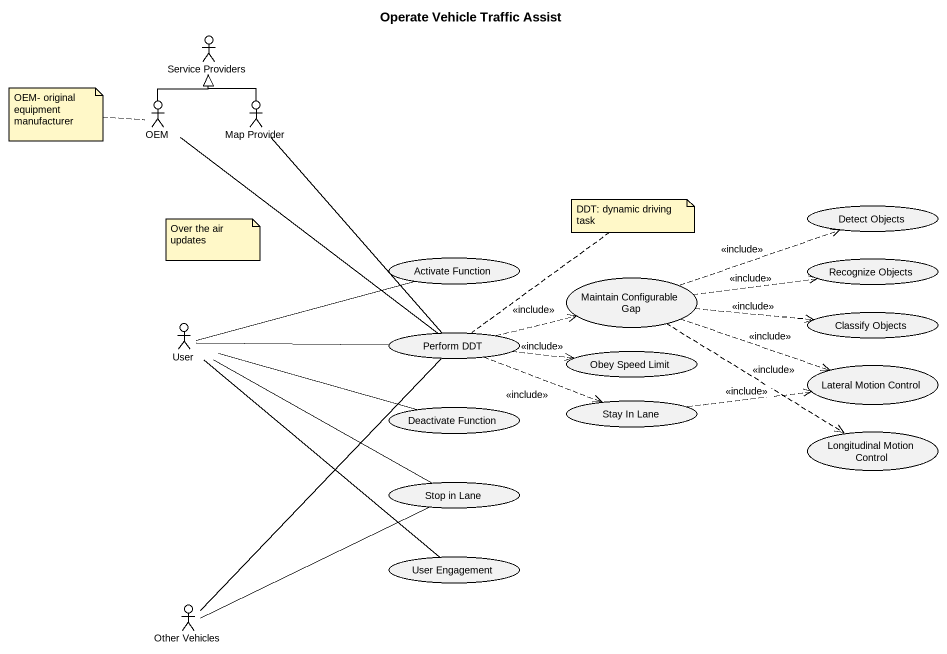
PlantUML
@startuml
title Operate Vehicle Traffic Assist
actor "Service Providers" as Service_Providers
actor OEM
actor "Map Provider" as Map_Provider
usecase "Detect Objects" as Detect_Objects
usecase "Activate Function" as Activate_Function
usecase "Recognize Objects" as Recognize_Objects
usecase "Maintain Configurable Gap" as Maintain_Configurable_Gap
actor User
usecase "Perform DDT" as Perform_DDT
usecase "Classify Objects" as Classify_Objects
usecase "Obey Speed Limit" as Obey_Speed_Limit
usecase "Lateral Motion Control" as Lateral_Motion_Control
usecase "Deactivate Function" as Deactivate_Function
usecase "Stay In Lane" as Stay_In_Lane
usecase "Longitudinal Motion Control" as Longitudinal_Motion_Control
usecase "Stop in Lane" as Stop_in_Lane
usecase "User Engagement" as User_Engagement
actor "Other Vehicles" as Other_Vehicles
OEM -up-|> Service_Providers
OEM -- Perform_DDT
Map_Provider -up-|> Service_Providers
Map_Provider -- Perform_DDT
Maintain_Configurable_Gap .right.> Detect_Objects : <<include>>
Maintain_Configurable_Gap .right.> Recognize_Objects : <<include>>
Maintain_Configurable_Gap .right.> Classify_Objects : <<include>>
Maintain_Configurable_Gap .right.> Lateral_Motion_Control : <<include>>
Maintain_Configurable_Gap ..> Longitudinal_Motion_Control : <<include>>
User -right- Activate_Function
User -right- Perform_DDT
User -right- Deactivate_Function
User -right- Stop_in_Lane
User -- User_Engagement
Perform_DDT .right.> Maintain_Configurable_Gap : <<include>>
Perform_DDT .right.> Obey_Speed_Limit : <<include>>
Perform_DDT .right.> Stay_In_Lane : <<include>>
Stay_In_Lane .right.> Lateral_Motion_Control : <<include>>
Other_Vehicles -up- Perform_DDT
Other_Vehicles -right- Stop_in_Lane
note left of OEM : OEM- original equipment manufacturer
note as N2
  Over the air updates
end note
note top of Perform_DDT : DDT: dynamic driving task
@enduml
